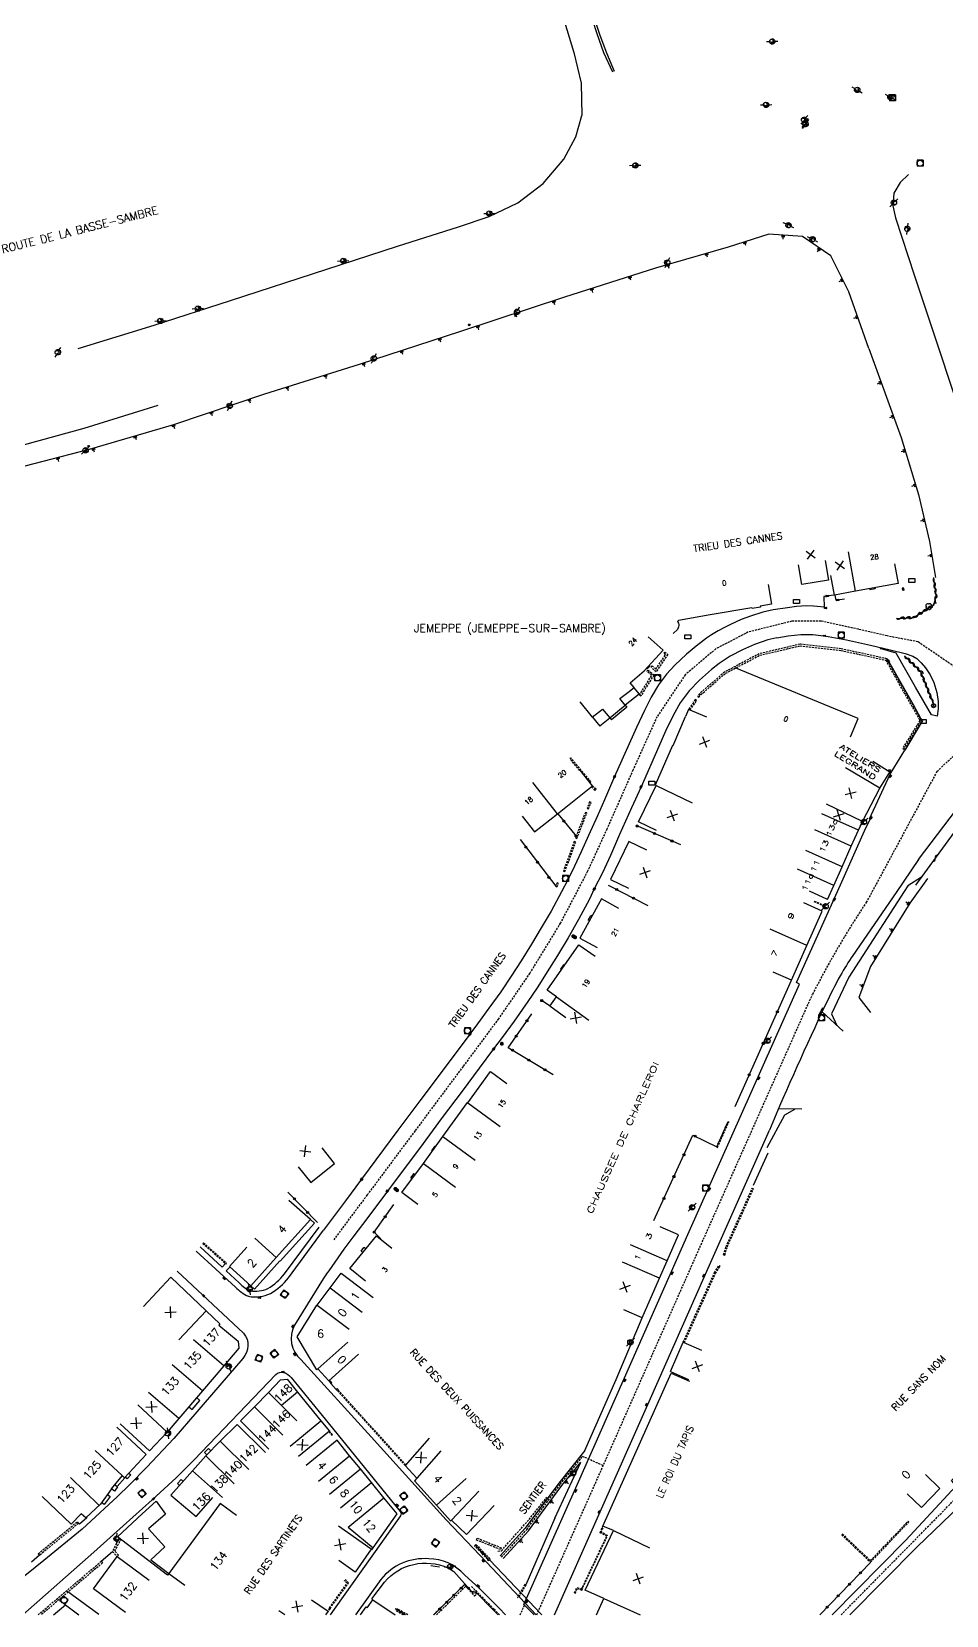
# Model space of a CAD drawing. Header units: millimetres. Extents: x 169000 to 170000, y 127000 to 127794.
# Drawn here: x 169227.6 to 169456.3, y 126999.9 to 127395.8 of the extents above; entities that cross this region are included whole.
import ezdxf
from ezdxf.enums import TextEntityAlignment as Align

# ---------------------------------------------------------------- set-up
doc = ezdxf.new("R2010")
doc.units = ezdxf.units.MM
doc.linetypes.add('DASHED', pattern=[0.75, 0.5, -0.25])
doc.layers.get('0').update_dxf_attribs({"linetype": 'CONTINUOUS'})
for name, color, linetype in [('W0001', 6, 'DASHED'), ('W0008', 7, 'CONTINUOUS'), ('W0100', 7, 'CONTINUOUS'), ('W0105', 7, 'CONTINUOUS'), ('W0112', 1, 'DASHED'), ('W0120', 7, 'CONTINUOUS'), ('W0122', 7, 'DASHED'), ('W0211', 2, 'CONTINUOUS'), ('W0300', 7, 'CONTINUOUS'), ('W0310', 3, 'CONTINUOUS'), ('W0322', 7, 'CONTINUOUS'), ('W0330', 7, 'CONTINUOUS'), ('W0334', 7, 'CONTINUOUS'), ('W0400', 7, 'CONTINUOUS'), ('W0420', 7, 'CONTINUOUS'), ('W0469', 7, 'CONTINUOUS'), ('W0471', 7, 'CONTINUOUS'), ('W0851', 7, 'CONTINUOUS'), ('W0980', 7, 'CONTINUOUS'), ('W0984', 7, 'CONTINUOUS'), ('W0989', 7, 'CONTINUOUS'), ('W0991', 7, 'CONTINUOUS'), ('W1102', 7, 'CONTINUOUS'), ('W1471', 7, 'CONTINUOUS'), ('W1473', 7, 'CONTINUOUS')]:
    doc.layers.add(name, color=color, linetype=linetype)
doc.styles.get("Standard").update_dxf_attribs({"font": 'romans.shx', "width": 0.85})

# ---------------------------------------------------------------- blocks, each defined once
blk = doc.blocks.new('t322o')
at = {"color": 0, "linetype": 'Continuous'}
for radius in [0.25, 0.15]:
    blk.add_circle((0, 0), radius, dxfattribs=at)
blk = doc.blocks.new('t991o')
at = {"color": 0, "linetype": 'Continuous'}
for p, q in [((-1, 1), (1, -1)), ((-1, -1), (1, 1))]:
    blk.add_line(p, q, dxfattribs=at)
blk = doc.blocks.new('T420')
for p, q in [((0.75, 0.75), (-0.75, 0.75)), ((-0.75, 0.75), (-0.75, -0.75)), ((0.75, 0.75), (0.75, -0.75)), ((0.75, -0.75), (-0.75, -0.75))]:
    blk.add_line(p, q)
blk.add_ellipse((0, 0), major_axis=(-0.53, 0.53), ratio=1, start_param=3.926991, end_param=10.210176)
blk = doc.blocks.new('T471')
for p, q in [((-0.333334, 0.333334), (-0.333334, -0.333334)), ((-0.333334, 0.333334), (0.333334, 0.333334)), ((-0.333334, 0), (0, 0)), ((0.500001, 0.500001), (1.000002, 1.000002)), ((-0.500001, -0.500001), (-1.000002, -1.000002)), ((-0.333334, -0.333334), (0.333334, -0.333334))]:
    blk.add_line(p, q)
blk.add_ellipse((0, 0), major_axis=(0.471405, 0.471405), ratio=1, start_param=5.4977871438, end_param=11.780972451)
blk = doc.blocks.new('T400')
for p, q in [((-0.15, 0.3), (0.15, 0.3)), ((-0.15, -0.25), (-0.15, 0.3)), ((-0.15, 0.15), (0.15, 0.15)), ((-0.15, 0), (0.15, 0)), ((0.15, 0.3), (0.15, -0.25)), ((-0.15, -0.15), (0.15, -0.15)), ((-0.15, -0.25), (-0.15, -0.3)), ((-0.15, -0.3), (0.15, -0.3)), ((0.15, -0.3), (0.15, -0.25))]:
    blk.add_line(p, q)
blk = doc.blocks.new('T851')
for p, q in [((-0.25, -0.15), (0, 0.32)), ((0, 0.32), (0.25, -0.15)), ((-0.25, -0.15), (0.25, -0.15))]:
    blk.add_line(p, q)
for major_axis in [(-0.106, 0.106), (-0.0354, 0.0354), (-0.0236, 0.0236)]:
    blk.add_ellipse((0, 0), major_axis=major_axis, ratio=1, start_param=3.926991, end_param=10.210176)
blk = doc.blocks.new('t211o')
at = {"color": 0, "linetype": 'Continuous'}
for p, q in [((-0.29, 0.5), (-0.29, 0)), ((0, 1), (0, 0)), ((0.29, 0.5), (0.29, 0))]:
    blk.add_line(p, q, dxfattribs=at)
blk = doc.blocks.new('t310o')
at = {"color": 0, "linetype": 'Continuous'}
for centre, start, end in [((-0.5, 0.38), 216.8699, 323.1304), ((0.5, -0.37), 36.8699, 143.1303)]:
    blk.add_arc(centre, 0.625, start, end, dxfattribs=at)
blk = doc.blocks.new('T469')
at = {"color": 0, "linetype": 'Continuous', "flags": 128}
for points in [[(-0.35, 0.35), (0.35, -0.35)], [(-0.35, -0.35), (0.35, 0.35)]]:
    blk.add_lwpolyline(points, dxfattribs=at)
at = {"color": 0, "linetype": 'Continuous'}
blk.add_circle((0, 0), 0.5, dxfattribs=at)
blk = doc.blocks.new('T1471')
at = {"color": 0, "linetype": 'Continuous', "flags": 128}
blk.add_lwpolyline([(-0.75, -0.5), (-0.75, 0.5), (0.75, 0.5), (0.75, -0.5), (-0.75, -0.5)], dxfattribs=at)
blk = doc.blocks.new('T300')
for p, q in [((-0.8, 0.51), (-0.86, 0.34)), ((-0.86, 0.34), (-0.86, 0.17)), ((-0.86, 0.17), (-0.74, 0.06)), ((-0.69, 0.63), (-0.8, 0.51)), ((-0.8, -0.06), (-0.74, 0.06)), ((-0.74, 0.06), (-0.69, 0.11)), ((-0.57, 0.69), (-0.69, 0.63)), ((-0.46, 0.69), (-0.57, 0.69)), ((-0.29, 0.63), (-0.46, 0.69)), ((-0.29, 0.63), (-0.17, 0.74)), ((-0.23, 0.57), (-0.29, 0.63)), ((-0.17, 0.74), (-0.06, 0.8)), ((-0.06, 0.8), (0.06, 0.8)), ((0.06, 0.8), (0.23, 0.74)), ((0.23, 0.74), (0.34, 0.63)), ((0.34, 0.63), (0.4, 0.51)), ((0.46, 0.46), (0.34, 0.46)), ((0.4, 0.51), (0.4, 0.46)), ((0.57, 0.4), (0.46, 0.46)), ((0.57, 0.4), (0.69, 0.29)), ((0.69, 0.29), (0.74, 0.17)), ((0.74, 0.06), (0.69, -0.17)), ((0.74, 0.17), (0.74, 0.06)), ((-0.8, -0.17), (-0.8, -0.06)), ((-0.8, -0.23), (-0.8, -0.17)), ((-0.74, -0.34), (-0.8, -0.23)), ((-0.69, -0.4), (-0.74, -0.34)), ((-0.51, -0.46), (-0.69, -0.4)), ((-0.4, -0.46), (-0.51, -0.46)), ((-0.4, -0.46), (-0.34, -0.46)), ((-0.34, -0.46), (-0.34, -0.4)), ((-0.34, -0.51), (-0.34, -0.46)), ((-0.29, -0.63), (-0.34, -0.51)), ((-0.17, -0.74), (-0.29, -0.63)), ((-0.06, -0.8), (-0.17, -0.74)), ((0.06, -0.8), (-0.06, -0.8)), ((0.17, -0.74), (0.06, -0.8)), ((0.23, -0.69), (0.17, -0.74)), ((0.29, -0.46), (0.23, -0.46)), ((0.29, -0.63), (0.23, -0.69)), ((0.46, -0.4), (0.29, -0.46)), ((0.34, -0.51), (0.29, -0.63)), ((0.34, -0.51), (0.34, -0.46)), ((0.57, -0.34), (0.46, -0.4)), ((0.63, -0.29), (0.57, -0.34)), ((0.69, -0.17), (0.63, -0.29))]:
    blk.add_line(p, q)
blk = doc.blocks.new('T1473')
at = {"color": 0, "linetype": 'Continuous', "const_width": 0.5, "flags": 128}
blk.add_lwpolyline([(-0.25, 0, 1), (0.25, 0, 1)], format="xyb", close=True, dxfattribs=at)

msp = doc.modelspace()

# ---------------------------------------------------------------- linework, layer by layer
for points in [[(169375.83, 127535.87), (169377.27, 127529.66), (169378.29, 127521.78), (169378.44, 127513.81), (169377.98, 127505.77), (169376.66, 127497.93), (169374.7, 127490.2), (169371.87, 127482.71), (169368.63, 127475.49), (169365.18, 127468.27), (169361.86, 127460.85), (169359.11, 127453.39), (169357.23, 127445.61), (169356.21, 127437.74), (169355.93, 127429.66), (169356.27, 127421.69), (169357.21, 127413.84), (169358.74, 127405.91), (169360.79, 127398.18), (169363.08, 127390.56), (169364.97, 127382.88), (169365.14, 127374.81)], [(169366.44, 127445.31), (169364.71, 127440.4), (169363.6, 127436.35), (169363.18, 127434.01), (169362.86, 127430.77), (169362.79, 127427.46), (169362.92, 127424.21), (169363.19, 127421.11), (169363.59, 127417.79), (169364.13, 127414.16), (169364.71, 127411.12), (169365.69, 127406.78), (169366.42, 127403.6), (169367.76, 127398.63), (169368.83, 127395.34), (169370.57, 127390.54), (169372.75, 127385.75)], [(169373.3, 127385.83), (169371.37, 127390.41), (169369.66, 127394.83), (169368.46, 127398.54), (169367.25, 127402.96), (169366.31, 127406.85), (169365.29, 127411.51), (169364.57, 127415.59), (169364.01, 127419.7), (169363.6, 127423.87)], [(169239.19, 127316.52), (169258.19, 127322.43), (169277.26, 127328.53), (169301.34, 127336.38), (169319.06, 127342.17), (169334.26, 127346.99), (169341.91, 127349.52), (169349.09, 127352.98), (169355.46, 127357.82), (169360.59, 127363.87), (169363.61, 127369.47), (169365.13, 127374.83)], [(169446.8, 127360.03), (169444.68, 127358.05), (169443.16, 127355.36), (169442.86, 127352.23), (169443.5, 127349.23), (169448.29, 127334.72), (169453.39, 127319.44), (169458.36, 127304.37), (169463.56, 127288.52), (169467.3, 127276.41), (169470.21, 127265.88)]]:
    msp.add_lwpolyline(points)
at = {"layer": 'W0001'}
for p, q in [((169453.91, 127210.84), (169464.88, 127221.17)), ((169370.46, 127037.32), (169365.29, 127039.61))]:
    msp.add_line(p, q, dxfattribs=at)
for points in [[(169458.91, 127236.57), (169449.16, 127243.24), (169441.47, 127244.7), (169434.3, 127246.37), (169424.94, 127248.43), (169417.6, 127248.38), (169406.66, 127245.66), (169398.64, 127241.5), (169390.98, 127235.02), (169383.9, 127224.51), (169377.9, 127211.18), (169371.37, 127196.44), (169366.55, 127185.89), (169359.73, 127172.93), (169352.1, 127160.41), (169344.27, 127149), (169335.42, 127137.1), (169323.4, 127121), (169311.44, 127104.97), (169303.07, 127093.79)], [(169345.05, 127014.46), (169351.37, 127021.37), (169359.75, 127032.67), (169365.29, 127039.61)]]:
    msp.add_lwpolyline(points, dxfattribs=at)
at = {"layer": 'W0001', "flags": 128}
for points in [[(169453.91, 127210.84), (169436.32, 127178.24)], [(169429.92, 127000), (169447.52, 127017.86), (169461.84, 127032.42), (169468.38, 127039.07)]]:
    msp.add_lwpolyline(points, dxfattribs=at)
at = {"layer": 'W0001'}
msp.add_lwpolyline([(169353.82, 127000), (169366.67, 127028.76), (169394.01, 127090.48), (169422.8, 127155.15, -0.029533), (169436.32, 127178.24)], format="xyb", dxfattribs=at)
at = {"layer": 'W0008'}
for p, q in [((169425.2, 127150.75), (169430.42, 127145.88)), ((169420.14, 127126.43), (169414.28, 127126.47)), ((169350.65, 127002.57), (169350.79, 127002.43))]:
    msp.add_line(p, q, dxfattribs=at)
for points in [[(169259.09, 127302.3), (169240.61, 127296.56), (169217.74, 127290.35), (169194.76, 127284.99), (169170.67, 127280.2), (169142.8, 127275.84), (169116.84, 127272.62), (169097.39, 127270.79), (169082.85, 127269.71), (169082.25, 127269.65), (169039.66, 127268.41), (169039.17, 127268.41), (169033.02, 127268.3, 0.302078), (169022.44, 127256.16, 0.221126), (169025.79, 127243.39), (169026.04, 127243.57), (169028.16, 127240.65), (169030.19, 127237.88)], [(169449.29, 127188.84), (169443.69, 127180.59), (169432.91, 127164.84, 0.021042), (169429.72, 127159.78)], [(169429.72, 127159.78, 0.012317), (169426.08, 127152.6, 0.012317), (169412.05, 127121.19)], [(169268.69, 127090.96), (169278.5, 127081.93, 0.090736), (169281.74, 127079.64, 0.146837), (169287.29, 127080.32, 0.088555), (169291.74, 127084.26), (169300.52, 127096.18)], [(169305.63, 127091.4), (169301.82, 127085.98, 0.007625), (169300.45, 127084.02), (169293.27, 127072.41, 0.347848), (169294.84, 127063.81), (169312.4, 127044.5), (169331.17, 127023.74), (169341.25, 127013.15), (169353.68, 127000)], [(169263.93, 127085.89), (169280.55, 127070.45, -0.380721), (169280.32, 127064.13), (169263.08, 127044.14), (169256.38, 127036.94), (169252.01, 127032.51), (169249, 127029.58), (169240.2, 127021.43), (169230.63, 127013.6), (169218.81, 127004.18), (169213.5, 127000)], [(169225.34, 127000), (169243.13, 127015.7), (169248.05, 127020.13), (169257.7, 127028.76), (169263.66, 127034.25), (169268.21, 127038.78), (169288.62, 127060.09, -0.219293), (169290.59, 127060.68, -0.127967), (169292.44, 127059.34), (169302.81, 127046.71), (169319.73, 127025.89, -0.279446), (169319.77, 127024.78), (169303.19, 127001.4)], [(169346.05, 127000), (169344.42, 127001.65), (169339.52, 127006.58), (169335.78, 127010.03, 0.211856), (169326.83, 127014.03, 0.244926), (169314.87, 127008.89), (169308.5, 127000)]]:
    msp.add_lwpolyline(points, format="xyb", dxfattribs=at)
for points in [[(169430.78, 127253.9), (169429.05, 127253.68), (169428.67, 127253.62), (169428.43, 127254.93), (169426.44, 127254.7), (169425.66, 127254.54), (169425.68, 127251.94), (169423.93, 127252.08), (169423.05, 127252.14), (169421.27, 127252.2), (169418.79, 127252.07), (169416.5, 127251.76), (169412.94, 127251.23), (169410.4, 127250.68), (169407.26, 127249.68), (169404.97, 127248.8), (169402.28, 127247.53), (169400.79, 127246.82), (169399.2, 127246), (169397.5, 127244.97), (169396.3, 127244.13), (169395.53, 127243.58), (169393.69, 127242.13), (169392.2, 127240.94), (169391.26, 127240.17), (169388.36, 127237.41), (169386.3, 127235.18), (169384.29, 127232.49), (169382.47, 127229.44), (169380.77, 127226.1), (169378.79, 127221.79), (169373.31, 127209.55), (169370.79, 127203.74), (169369.01, 127199.76), (169366.82, 127194.81), (169364.97, 127190.74), (169363.3, 127187.18), (169361.61, 127183.76), (169360.03, 127180.76), (169357.42, 127175.94), (169354.97, 127171.73), (169352.53, 127167.65), (169349.94, 127163.52), (169347.41, 127159.69), (169344.84, 127155.79), (169341.86, 127151.65), (169339.05, 127147.79), (169337.13, 127145.19), (169331.68, 127137.94), (169324.57, 127128.49), (169319.14, 127121.18), (169310.02, 127108.89), (169306, 127103.54), (169300.52, 127096.18)], [(169413.85, 127244.26), (169416.73, 127244.75), (169419.87, 127245.09), (169422.87, 127245.04), (169424.88, 127244.85), (169425.78, 127244.74), (169431.29, 127243.7), (169437.31, 127242.37), (169442.18, 127241.25), (169445.93, 127240.32), (169447.85, 127239.65), (169448.86, 127239.03), (169449.99, 127237.98), (169451.06, 127236.76), (169452.19, 127235.01), (169453.13, 127233.06), (169453.89, 127230.6), (169454.22, 127228.35), (169454.17, 127226.51), (169453.93, 127224.67), (169452.51, 127225), (169448.57, 127231.91), (169443.72, 127240.43), (169439.71, 127241.54), (169440.17, 127241.46), (169440.02, 127241.57), (169440.02, 127241.7), (169440.06, 127241.74), (169440.19, 127241.71)], [(169413.85, 127244.26), (169411.65, 127243.74), (169408.26, 127242.56), (169405.27, 127241.25), (169402.24, 127239.68), (169399.41, 127237.81), (169397.55, 127236.31), (169394.57, 127233.63), (169391.97, 127230.97), (169389.68, 127227.96), (169387.95, 127224.81), (169386.04, 127220.89), (169384.35, 127217.1), (169379.91, 127207.02), (169377.54, 127201.74), (169374.57, 127195.04), (169372.25, 127189.82), (169370.28, 127185.52), (169368.23, 127181.46), (169366.99, 127178.92), (169364.27, 127173.81), (169361.68, 127169.24), (169359.06, 127164.84), (169357.07, 127161.64), (169353.92, 127156.73), (169351.63, 127153.36), (169348.19, 127148.42), (169345.17, 127144.3), (169343.05, 127141.46), (169339.47, 127136.71), (169335.21, 127130.95), (169330.23, 127124.32), (169324.54, 127116.63), (169321.41, 127112.5), (169316.5, 127105.94), (169311.58, 127099.3), (169307.83, 127094.41), (169305.63, 127091.4)], [(169441.42, 127239.03), (169441.75, 127238.41), (169447.96, 127227.54), (169449.9, 127224.03), (169450.3, 127223.52), (169449.74, 127222.57), (169445.87, 127216.18)], [(169350.65, 127002.57), (169363.93, 127032.51), (169375.77, 127059.23), (169391.99, 127095.82), (169412.95, 127142.89), (169419.51, 127157.69), (169418.82, 127158.12), (169429.77, 127182.46), (169435.83, 127195.99), (169437.17, 127198.95), (169437.03, 127199.01), (169442.18, 127210.15), (169445.87, 127216.18)], [(169449.29, 127188.84), (169461.96, 127205.51)], [(169358.28, 127000), (169369.4, 127025.02), (169381.93, 127053.32), (169396.04, 127085.14), (169412.05, 127121.19)], [(169365.89, 127041.14), (169359.35, 127032.97), (169350.98, 127021.69), (169344.68, 127014.79)]]:
    msp.add_lwpolyline(points, dxfattribs=at)
at = {"layer": 'W0008', "flags": 128}
for points in [[(169427.69, 127000), (169446.09, 127018.68), (169458.67, 127032.29), (169457.52, 127033.6), (169465.51, 127041.85)], [(169461.66, 127029.15), (169448.94, 127017.04), (169432.15, 127000)], [(169303.19, 127001.4), (169302.16, 127000)]]:
    msp.add_lwpolyline(points, dxfattribs=at)
at = {"layer": 'W0100'}
for p, q in [((169442.12, 127210.68), (169437.88, 127213.33)), ((169425.18, 127175.94), (169420.61, 127177.96)), ((169426.55, 127178.86), (169422, 127180.95)), ((169417.5, 127158.65), (169412.94, 127160.68)), ((169408.05, 127107.41), (169411.68, 127115.49)), ((169389.28, 127094.98), (169384.71, 127097)), ((169380.22, 127074.28), (169375.63, 127076.27)), ((169387.25, 127060.87), (169390.46, 127068.16)), ((169390.46, 127068.16), (169395.04, 127066.15)), ((169387.25, 127060.87), (169391.82, 127058.85)), ((169387.45, 127060.46), (169392.02, 127058.42)), ((169279.73, 127048.5), (169283.26, 127052.04))]:
    msp.add_line(p, q, dxfattribs=at)
for points in [[(169425.99, 127263.58), (169426.8, 127258.65), (169420.11, 127257.55), (169419.3, 127262.49)], [(169443.3, 127262.72), (169444.17, 127257.8), (169433.54, 127255.91), (169428.31, 127254.94), (169427.4, 127259.86)], [(169411.68, 127257.56), (169412.53, 127252.64), (169409.74, 127252.15), (169409.82, 127251.92), (169407.69, 127251.54), (169407.63, 127251.73), (169397.18, 127249.96), (169389.27, 127248.55), (169389.02, 127248.32), (169389.25, 127247.93), (169389.33, 127247.6), (169389.38, 127247.3), (169389.32, 127247.01), (169389.21, 127246.75), (169389, 127246.34), (169387.92, 127245.33)], [(169364.58, 127228.25), (169367.73, 127224.37), (169370.29, 127226.44), (169372.11, 127224.2), (169375.96, 127227.44), (169374.61, 127229.05), (169376.64, 127230.54), (169378.21, 127231.82), (169377.22, 127233.02), (169380.67, 127235.96), (169385.41, 127241.12), (169381.72, 127244.5)], [(169432.27, 127219.48), (169434.17, 127224.1), (169403.46, 127236.72)], [(169396.38, 127224.4), (169391.78, 127226.35), (169391.04, 127224.6)], [(169383.79, 127196.06), (169379.29, 127198.23), (169383.68, 127207.36), (169383.55, 127207.46), (169387.85, 127217.39), (169387.96, 127217.35), (169391.04, 127224.61)], [(169350.17, 127199.68), (169353.24, 127195.74), (169359, 127200.22), (169367.79, 127207.27), (169364.66, 127211.17)], [(169426.55, 127178.86), (169428.15, 127182.34), (169430.23, 127187.03), (169432.46, 127192.14), (169434.27, 127196.15), (169435.31, 127198.31), (169439.62, 127206.68), (169442.12, 127210.68)], [(169381.37, 127191.19), (169376.86, 127193.35), (169372.29, 127183.79), (169376.8, 127181.63)], [(169374.38, 127176.57), (169370, 127178.98), (169364.61, 127169.2), (169368.98, 127166.79)], [(169417.5, 127158.65), (169421.38, 127167.35), (169425.18, 127175.94)], [(169361.14, 127149.26), (169357.08, 127152.17), (169358.75, 127154.51), (169356.42, 127156.15), (169364.35, 127167.51), (169368.45, 127164.65)], [(169324.13, 127102.62), (169320.11, 127105.59), (169325.49, 127112.87), (169330.35, 127119.57), (169336.52, 127128.05), (169336.61, 127128), (169342.31, 127135.8), (169346.35, 127132.85)], [(169294.21, 127112), (169297.32, 127108.08), (169303.31, 127112.84), (169300.21, 127116.75)], [(169281.39, 127091.94), (169276.98, 127087.06), (169282.32, 127082.24), (169288.71, 127089.33), (169297.23, 127098.82), (169291.89, 127103.63)], [(169310.99, 127083.46), (169307.11, 127086.61), (169313.74, 127094.79), (169317.62, 127091.64)], [(169380.22, 127074.28), (169384.5, 127084.18), (169386.41, 127088.5), (169389.28, 127094.98)], [(169255.49, 127077.13), (169262.36, 127084.39), (169271.18, 127076.04), (169274.63, 127072.8), (169274.32, 127072.46), (169279.16, 127068.4), (169279.38, 127066.68), (169275.63, 127062.25), (169270.23, 127055.99), (169264.37, 127049.1), (169261.39, 127045.7), (169257.01, 127040.99), (169249.68, 127047.8)], [(169309.29, 127065.19), (169301.83, 127058.53), (169299.14, 127061.54), (169298.82, 127061.23), (169293.94, 127069.52), (169298.84, 127077.45), (169298.93, 127077.43), (169302.17, 127081.72), (169304.94, 127085.39), (169312.92, 127079.36)], [(169286.81, 127041.44), (169279.73, 127048.5), (169283.26, 127052.04), (169286.78, 127055.58), (169289.81, 127058.79), (169291.45, 127058.89), (169294.05, 127055.69), (169299.89, 127048.55), (169302.02, 127045.96), (169294.29, 127039.61)], [(169368.77, 127000), (169370.59, 127004.1), (169365.96, 127006.2), (169372.99, 127021.09), (169370.38, 127022.21), (169387.45, 127060.46)], [(169248.86, 127046.91), (169256.16, 127040.07), (169250.73, 127034.29), (169250.14, 127034.85), (169247.46, 127031.55), (169247.54, 127031.49), (169244.76, 127027.72), (169241.11, 127024.3), (169239.89, 127025.3), (169237.4, 127022.65), (169230.19, 127029.59)], [(169286, 127040.57), (169278.92, 127047.63), (169274.7, 127043.4), (169271.1, 127039.76), (169267.79, 127036.02), (169262.36, 127029.9), (169268.68, 127024.6), (169272.84, 127029.33)], [(169312.59, 127016.29), (169312.97, 127016.74), (169318.91, 127025.25), (169315.64, 127029.26), (169312.52, 127033.07), (169309.74, 127036.48), (169307.04, 127039.79), (169303.9, 127043.67), (169296.16, 127037.34)], [(169326.95, 127044.22), (169320.98, 127037.35), (169323.85, 127034.18), (169323.26, 127033.5), (169328.77, 127027.4), (169332.24, 127023.51), (169332.49, 127023.66), (169336.28, 127020.07), (169343.16, 127027.32)], [(169278.73, 127024.89), (169274.7, 127027.85), (169261.81, 127010.37), (169265.84, 127007.4)], [(169251.02, 127000.61), (169242.97, 127006.54), (169248.9, 127014.58), (169256.95, 127008.65)], [(169309.74, 127000), (169311.17, 127002), (169311.48, 127001.8), (169312.89, 127003.77), (169318.41, 127000)], [(169233.01, 127000), (169235.97, 127002.5), (169239.35, 127000)]]:
    msp.add_lwpolyline(points, dxfattribs=at)
at = {"layer": 'W0100', "flags": 128}
for points in [[(169451.01, 127035.08), (169454.63, 127031.64), (169450.04, 127026.81), (169446.42, 127030.25)], [(169312.43, 127016.41), (169308.4, 127010.72), (169304.32, 127013.61)], [(169297.55, 127003.77), (169301.65, 127000.92), (169301.02, 127000)]]:
    msp.add_lwpolyline(points, dxfattribs=at)
at = {"layer": 'W0100'}
msp.add_lwpolyline([(169261.51, 127009.96), (169248.98, 127019.56), (169255.19, 127025.27), (169258.71, 127028.44), (169261.05, 127025.2), (169256.79, 127021.48), (169260.86, 127016.99), (169257.34, 127013.8), (169261.81, 127010.37)], close=True, dxfattribs=at)
at = {"layer": 'W0105'}
for p, q in [((169438.36, 127256.77), (169438.42, 127256.47)), ((169437.08, 127256.54), (169437.13, 127256.25)), ((169438.42, 127256.47), (169437.13, 127256.25)), ((169382.09, 127237.14), (169381.44, 127236.48)), ((169381.9, 127237.3), (169382.09, 127237.14)), ((169381.28, 127236.63), (169381.44, 127236.48)), ((169379.42, 127230.19), (169375.98, 127227.42)), ((169378.13, 127231.76), (169379.42, 127230.19)), ((169376.39, 127226.91), (169372.51, 127223.76)), ((169375.95, 127227.43), (169376.39, 127226.91)), ((169367.76, 127224.39), (169369.6, 127222.12)), ((169372.12, 127224.19), (169369.6, 127222.12)), ((169372.13, 127224.22), (169372.51, 127223.76)), ((169366.73, 127173.68), (169367.34, 127174.85)), ((169366.99, 127173.54), (169366.73, 127173.68)), ((169367.63, 127174.69), (169367.34, 127174.85)), ((169360.51, 127162.5), (169359.75, 127161.44)), ((169360.74, 127162.34), (169360.51, 127162.5)), ((169360, 127161.27), (169359.75, 127161.44)), ((169323.41, 127110.05), (169323.11, 127110.27)), ((169322.65, 127109.02), (169322.38, 127109.22)), ((169310.33, 127090.58), (169309.93, 127090.91)), ((169311.1, 127091.53), (169310.69, 127091.85))]:
    msp.add_line(p, q, dxfattribs=at)
for points in [[(169328.36, 127117.07), (169328.32, 127117.08), (169328.26, 127117.07), (169327.49, 127116.01)], [(169323.11, 127110.27), (169323.06, 127110.28), (169323, 127110.23), (169322.34, 127109.34), (169322.33, 127109.29), (169322.38, 127109.22)], [(169309.93, 127090.91), (169309.92, 127090.96), (169310.59, 127091.84), (169310.69, 127091.85)]]:
    msp.add_lwpolyline(points, dxfattribs=at)
at = {"layer": 'W0112'}
for p, q in [((169383.69, 127235.76), (169382.43, 127236.93)), ((169383.13, 127234.97), (169379.84, 127229.68)), ((169381.62, 127236.18), (169383.13, 127234.97)), ((169394.59, 127230.31), (169394.08, 127229.61)), ((169393.05, 127228.07), (169391.77, 127226.34)), ((169362.17, 127213.98), (169362.37, 127214.22)), ((169364.59, 127211.11), (169362.17, 127213.98)), ((169441.78, 127210.89), (169442.04, 127211.36)), ((169442.04, 127211.36), (169442.39, 127211.16)), ((169442.12, 127210.68), (169442.39, 127211.16)), ((169367.78, 127207.26), (169367.5, 127206.98)), ((169368.67, 127206.38), (169367.78, 127207.26)), ((169366.79, 127201.46), (169367.43, 127203.07)), ((169367.43, 127203.07), (169367.05, 127203.22)), ((169363.88, 127194.08), (169366.38, 127200.46)), ((169366.38, 127200.46), (169366.01, 127200.61)), ((169360.88, 127185.8), (169363.59, 127193.18)), ((169363.59, 127193.18), (169363.22, 127193.32)), ((169358.85, 127182), (169359.26, 127182.79)), ((169359.26, 127182.79), (169358.91, 127182.97)), ((169425.76, 127177.14), (169423.03, 127178.33)), ((169425.82, 127177.28), (169423.09, 127178.46)), ((169425.76, 127177.14), (169425.82, 127177.28)), ((169398.84, 127116.95), (169401.7, 127123.34)), ((169399.03, 127116.87), (169401.88, 127123.26)), ((169401.7, 127123.34), (169401.88, 127123.26)), ((169398.84, 127116.95), (169399.03, 127116.87)), ((169407.75, 127106.66), (169408.03, 127106.54)), ((169270.39, 127092.82), (169270.53, 127092.97)), ((169270.39, 127092.82), (169276.16, 127087.77)), ((169270.53, 127092.97), (169276.29, 127087.92)), ((169276.16, 127087.77), (169276.29, 127087.92)), ((169399.41, 127087.33), (169399.66, 127087.17)), ((169400.57, 127090.03), (169400.86, 127089.95)), ((169437.29, 127013.54), (169446.72, 127023.46)), ((169437.3, 127013.18), (169446.9, 127023.29)), ((169446.72, 127023.46), (169446.9, 127023.29)), ((169365.29, 127006.95), (169371.36, 127019.7)), ((169365.38, 127006.9), (169371.54, 127019.83)), ((169430.05, 127020.07), (169437.3, 127013.18)), ((169430.22, 127020.25), (169437.29, 127013.54)), ((169350.9, 127007.62), (169349.02, 127004.37)), ((169351.08, 127007.52), (169349.2, 127004.27)), ((169351.08, 127007.52), (169350.9, 127007.62)), ((169349.2, 127004.27), (169349.02, 127004.37)), ((169363.26, 127005.52), (169363.44, 127005.43)), ((169365.46, 127006.85), (169365.29, 127006.95)), ((169349.68, 127000), (169350.79, 127002.43))]:
    msp.add_line(p, q, dxfattribs=at)
for points in [[(169394.08, 127229.61), (169394.4, 127229.38), (169394.89, 127230.04), (169401.06, 127235.38), (169409.61, 127239.88), (169419.73, 127242.25), (169429.93, 127241.09), (169441.11, 127238.65), (169444.45, 127232.66), (169449.65, 127223.58)], [(169445.65, 127216.4), (169450.12, 127223.57), (169444.8, 127232.85), (169441.37, 127239.01), (169429.99, 127241.49), (169419.71, 127242.66), (169409.47, 127240.26), (169400.84, 127235.71), (169394.59, 127230.31)], [(169382.43, 127236.93), (169382.7, 127237.22), (169383.62, 127236.37), (169386.05, 127240)], [(169385.83, 127240.69), (169386.58, 127240.08), (169383.69, 127235.76)], [(169386.05, 127240), (169385.58, 127240.38), (169385.83, 127240.69)], [(169379.84, 127229.68), (169379.5, 127229.89), (169382.6, 127234.88)], [(169382.6, 127234.88), (169381.37, 127235.87), (169381.62, 127236.18)], [(169392.16, 127226.19), (169393.61, 127228.16), (169393.53, 127228.22)], [(169393.47, 127228.8), (169392.97, 127228.13), (169393.05, 127228.07)], [(169393.53, 127228.22), (169393.79, 127228.57), (169393.47, 127228.8)], [(169449.65, 127223.58), (169445.31, 127216.61), (169445.65, 127216.4)], [(169367.2, 127208), (169367.39, 127208.24), (169362.37, 127214.22)], [(169367.5, 127206.98), (169368.39, 127206.1), (169368.67, 127206.38)], [(169367.05, 127203.22), (169366.42, 127201.6), (169366.79, 127201.46)], [(169366.01, 127200.61), (169363.51, 127194.23), (169363.88, 127194.08)], [(169363.22, 127193.32), (169360.51, 127185.94), (169360.88, 127185.8)], [(169358.91, 127182.97), (169358.49, 127182.19), (169358.85, 127182)], [(169400.57, 127090.03), (169401.18, 127092.09), (169407.75, 127106.66)], [(169400.86, 127089.95), (169401.46, 127091.98), (169408.03, 127106.54)], [(169390.46, 127068.16), (169398.26, 127085.5), (169399.41, 127087.33)], [(169390.74, 127068.04), (169398.53, 127085.36), (169399.66, 127087.17)], [(169301.83, 127058.53), (169302.15, 127058.18), (169302.1, 127058.14), (169302.39, 127057.82), (169302.63, 127058.04), (169302.34, 127058.35), (169302.3, 127058.31), (169301.98, 127058.67)], [(169321.12, 127037.49), (169304.18, 127056.2), (169304.23, 127056.24), (169303.94, 127056.56), (169303.7, 127056.35), (169303.99, 127056.02), (169304.03, 127056.06), (169320.98, 127037.35)], [(169301.86, 127045.84), (169302.6, 127044.93), (169302.76, 127045.05), (169302.02, 127045.96)], [(169344.1, 127015.95), (169344.99, 127016.01), (169352.4, 127024.43), (169356.38, 127029.4)], [(169229.2, 127015.31), (169238.95, 127023.27), (169239.27, 127022.88), (169229.52, 127014.92), (169229.2, 127015.31)], [(169249.45, 127019.2), (169247.78, 127015.87), (169248.9, 127014.58), (169249.27, 127014.91), (169248.38, 127015.94), (169249.86, 127018.89)], [(169371.36, 127019.7), (169369.68, 127020.56), (169370.38, 127022.21)], [(169371.54, 127019.83), (169369.93, 127020.66), (169370.56, 127022.13)], [(169229.14, 127000), (169244.96, 127013.4), (169245.29, 127013.02), (169229.91, 127000)], [(169302.02, 127001.72), (169306.41, 127007.94), (169305.7, 127008.56)], [(169302.15, 127001.64), (169306.81, 127007.99), (169305.9, 127008.78)], [(169335.9, 127007.67), (169328.03, 127000)], [(169328.74, 127000), (169336.1, 127007.16), (169338.29, 127004.72), (169338.9, 127005.3), (169338.58, 127005.66)], [(169363.26, 127005.52), (169363.92, 127006.89), (169365.02, 127006.43), (169365.29, 127006.95)], [(169363.44, 127005.43), (169364.02, 127006.63), (169365.11, 127006.17), (169365.46, 127006.85)], [(169321.6, 127000), (169318.96, 127001.5), (169318.71, 127001.06), (169320.58, 127000)]]:
    msp.add_lwpolyline(points, dxfattribs=at)
for points in [[(169344.79, 127016.34), (169338.78, 127018.7), (169338.96, 127019.17), (169344.98, 127016.8)], [(169342.15, 127013.68), (169341.67, 127013.55), (169341.58, 127013.89), (169338.28, 127017.28), (169338.64, 127017.62), (169342.03, 127014.15)]]:
    msp.add_lwpolyline(points, close=True, dxfattribs=at)
at = {"layer": 'W0112', "flags": 128}
for points in [[(169302.02, 127001.72), (169301.53, 127001)], [(169302.15, 127001.64), (169301.65, 127000.92)]]:
    msp.add_lwpolyline(points, dxfattribs=at)
at = {"layer": 'W0120'}
msp.add_line((169353.16, 127000), (169350.79, 127002.43), dxfattribs=at)
for points in [[(169355.09, 127000), (169342.15, 127013.68)], [(169344.19, 127000), (169342.98, 127001.23), (169338.58, 127005.66)]]:
    msp.add_lwpolyline(points, dxfattribs=at)
at = {"layer": 'W0122'}
for p, q in [((169343.14, 127001.44), (169337.5, 127007.12)), ((169344.55, 127000), (169343.14, 127001.44))]:
    msp.add_line(p, q, dxfattribs=at)
at = {"layer": 'W0211'}
for q in [(169364.83, 127038.21), (169351.08, 127007.52)]:
    msp.add_line((169358.39, 127024.21), q, dxfattribs=at)
for points in [[(169436.9, 127316.59), (169431.91, 127330.71), (169427.37, 127339.69), (169420.29, 127344.52), (169411.85, 127345.15), (169401.71, 127341.9), (169383.52, 127336.62), (169360.81, 127329.36), (169334.8, 127320.78), (169309.42, 127312.55), (169285.74, 127305.18), (169262.99, 127297.45), (169241.9, 127291.28), (169218.64, 127285.32), (169195.03, 127280.01), (169171.36, 127275.43), (169142.91, 127270.96), (169128.74, 127267.99), (169117.59, 127263.57), (169094.58, 127263.73), (169082.87, 127263.07), (169059.57, 127262.9), (169049.28, 127264.82)], [(169436.9, 127316.59), (169444.95, 127294.34), (169449.32, 127280.03), (169452.06, 127268.34), (169453.56, 127259.36)], [(169450.05, 127184.45), (169446.64, 127182.25), (169431.91, 127159.4), (169427.54, 127150.28), (169428.84, 127147.35)], [(169451.57, 127184.12), (169447.1, 127177.91), (169437.31, 127162.1), (169434.39, 127154.37), (169437.32, 127150.55)], [(169411.43, 127116.82), (169415.87, 127125.02), (169418.37, 127126.45)], [(169365.89, 127041.14), (169373.73, 127058.85), (169380.22, 127074.28)], [(169345.41, 127014.12), (169351.76, 127021.05), (169360.14, 127032.36), (169364.83, 127038.21)]]:
    msp.add_lwpolyline(points, dxfattribs=at)
at = {"layer": 'W0310'}
for points in [[(169443.79, 127249.11), (169448.09, 127249.32), (169453.1, 127252.45), (169453.71, 127254.65), (169453.11, 127259.28)], [(169445.8, 127239.75), (169449.82, 127235.8), (169452.95, 127227.89)]]:
    msp.add_lwpolyline(points, dxfattribs=at)
msp.add_lwpolyline([(169463.93, 127202.48, 0.000335), (169463.9, 127202.46, 0.06282), (169461.15, 127199.68), (169448.55, 127182.39)], format="xyb", dxfattribs=at)
at = {"layer": 'W0322'}
for p, q in [((169359.12, 127200.26), (169363.8, 127194.6)), ((169389.83, 127192.51), (169378.7, 127197.29)), ((169349.66, 127193.79), (169358.58, 127182.17)), ((169371.72, 127182.4), (169381.6, 127177.35)), ((169403.48, 127127.12), (169417.5, 127158.65)), ((169357.06, 127152.24), (169354.95, 127153.64)), ((169291.58, 127105.69), (169299.01, 127098.09)), ((169341.89, 127013.82), (169338.55, 127017.32)), ((169329.5, 127011.92), (169327.32, 127012.28)), ((169321.04, 127000), (169318.46, 127001.49))]:
    msp.add_line(p, q, dxfattribs=at)
for points in [[(169357.94, 127135.02), (169346.67, 127141.79), (169352.64, 127150.29)], [(169383.15, 127098.6), (169392.89, 127119.94), (169398.83, 127116.97), (169401.6, 127123.14)], [(169314.88, 127094.04), (169313.16, 127095.69), (169318.09, 127102.55)], [(169338.86, 127005.99), (169337.59, 127005.76), (169336.2, 127007.29), (169335.72, 127007.5), (169328.07, 127000)]]:
    msp.add_lwpolyline(points, dxfattribs=at)
at = {"layer": 'W0322', "flags": 128}
msp.add_lwpolyline([(169424.59, 127000), (169437.3, 127013.12)], dxfattribs=at)
at = {"layer": 'W0330'}
msp.add_line((169244.31, 127000.1), (169236.26, 127006.03), dxfattribs=at)
at = {"layer": 'W0334'}
for p, q in [((169298.25, 127097.94), (169297.23, 127098.82)), ((169289.67, 127088.45), (169298.25, 127097.94)), ((169283.24, 127081.41), (169289.61, 127088.5)), ((169289.61, 127088.5), (169289.67, 127088.45)), ((169282.32, 127082.24), (169283.24, 127081.41)), ((169302.39, 127057.82), (169303.7, 127056.35)), ((169250.81, 127034.25), (169248.96, 127032.08)), ((169244.96, 127013.4), (169247.78, 127015.87)), ((169229.52, 127014.92), (169227.55, 127013.21))]:
    msp.add_line(p, q, dxfattribs=at)
for points in [[(169277.09, 127086.96), (169276.2, 127086), (169279.46, 127082.99), (169279.49, 127082.95, 0.086674), (169282.16, 127081.01, 0.138232), (169286.64, 127081.59, 0.086681), (169290.73, 127085.24), (169299.47, 127096.89)], [(169312.89, 127003.77), (169312.63, 127003.98), (169315.74, 127008.21, -0.334395), (169331.61, 127011.75, -0.037163), (169333.07, 127010.83), (169337.76, 127005.58), (169338.47, 127005.56), (169338.58, 127005.66)]]:
    msp.add_lwpolyline(points, format="xyb", dxfattribs=at)
for points in [[(169269.72, 127092.01), (169275.21, 127086.94), (169276.05, 127087.86)], [(169266.86, 127052.03), (169267.68, 127051.33), (169269.63, 127053.61), (169268.8, 127054.31)], [(169271.37, 127040.04), (169270.76, 127040.64), (169271.76, 127041.62), (169272.35, 127041.03)], [(169251.82, 127035.45), (169252.32, 127034.98), (169251.42, 127033.98), (169250.9, 127034.47)], [(169248.32, 127032.6), (169249.03, 127032.03), (169248.23, 127030.97), (169247.54, 127031.49)], [(169265.45, 127033.39), (169264.93, 127033.84), (169264.01, 127032.83), (169264.54, 127032.36)], [(169246.5, 127030.08), (169247.17, 127029.58), (169245.7, 127027.57), (169245.02, 127028.07)], [(169241.22, 127024.4), (169241.37, 127024.24), (169239.51, 127022.68), (169239.27, 127022.88)]]:
    msp.add_lwpolyline(points, dxfattribs=at)
at = {"layer": 'W1102'}
for p, q in [((169433.54, 127255.91), (169431.79, 127265.76)), ((169439.62, 127206.68), (169431, 127211.74)), ((169359, 127200.22), (169352.85, 127208.11)), ((169383.68, 127207.36), (169392.69, 127203.03)), ((169435.31, 127198.31), (169426.3, 127202.64)), ((169434.27, 127196.15), (169425.16, 127200.26)), ((169432.46, 127192.14), (169423.35, 127196.25)), ((169430.23, 127187.03), (169421.1, 127191.09)), ((169428.15, 127182.34), (169419.01, 127186.4)), ((169421.38, 127167.35), (169412.24, 127171.4)), ((169358.75, 127154.51), (169366.88, 127148.68)), ((169336.61, 127128), (169344.69, 127122.1)), ((169330.35, 127119.57), (169338.45, 127113.71)), ((169325.49, 127112.87), (169333.53, 127106.92)), ((169386.41, 127088.5), (169377.27, 127092.55)), ((169384.5, 127084.18), (169375.32, 127088.15)), ((169302.17, 127081.72), (169310.15, 127075.69)), ((169271.18, 127076.04), (169264.31, 127068.78)), ((169298.93, 127077.43), (169306.9, 127071.4)), ((169275.63, 127062.25), (169268.05, 127068.78)), ((169306.61, 127068.2), (169299.14, 127061.54)), ((169270.23, 127055.99), (169262.66, 127062.52)), ((169264.37, 127049.1), (169256.75, 127055.57)), ((169286.78, 127055.58), (169293.88, 127048.53)), ((169294.05, 127055.69), (169290.01, 127052.38)), ((169254.06, 127052.51), (169261.39, 127045.7)), ((169283.26, 127052.04), (169290.34, 127044.97)), ((169292.17, 127042.2), (169299.89, 127048.55)), ((169281.81, 127036.37), (169274.7, 127043.4)), ((169271.1, 127039.76), (169278.21, 127032.73)), ((169299.29, 127033.46), (169307.04, 127039.79)), ((169329.83, 127041.04), (169323.85, 127034.18)), ((169275.27, 127029.39), (169267.79, 127036.02)), ((169302, 127030.15), (169309.74, 127036.48)), ((169244.44, 127027.33), (169237.27, 127034.31)), ((169304.77, 127026.75), (169312.52, 127033.07)), ((169328.77, 127027.4), (169336.23, 127034.06)), ((169306.69, 127021.96), (169315.64, 127029.26)), ((169339.38, 127030.91), (169332.49, 127023.66)), ((169306.69, 127021.96), (169312.97, 127016.74)), ((169372.99, 127021.09), (169382.03, 127016.81)), ((169370.59, 127004.1), (169379.73, 127000.06))]:
    msp.add_line(p, q, dxfattribs=at)
for points in [[(169283.38, 127094.14), (169288.71, 127089.33)], [(169250.14, 127034.85), (169243.44, 127041.13)]]:
    msp.add_lwpolyline(points, dxfattribs=at)
at = {"layer": 'W1102', "flags": 128}
for points in [[(169312.43, 127016.41), (169304.27, 127022.19)], [(169290.87, 127000), (169289.36, 127001.04)]]:
    msp.add_lwpolyline(points, dxfattribs=at)

# ---------------------------------------------------------------- block references
at = {"layer": 'W0211'}
for p, rotation in [((169415.51, 127344.88), 175.693021438877), ((169396.26, 127340.32), 196.184932444574), ((169405.83, 127343.22), 197.775400408225), ((169424.59, 127341.58), 145.701522638621), ((169386.65, 127337.53), 196.184932444574), ((169377.1, 127334.57), 197.720414721659), ((169430.37, 127333.76), 116.792628579944), ((169358.06, 127328.46), 198.261975863461), ((169367.58, 127331.53), 197.720414721659), ((169348.56, 127325.32), 198.261975863461), ((169434.1, 127324.51), 109.481062322931), ((169339.07, 127322.19), 198.261975863461), ((169320.05, 127316), 197.974863163054), ((169329.56, 127319.08), 197.974863163054), ((169310.54, 127312.91), 197.974863163054), ((169300.99, 127309.93), 197.285998473062), ((169439.97, 127308.11), 109.8784999148897), ((169291.45, 127306.95), 197.285998473062), ((169272.46, 127300.66), 198.777613190519), ((169281.93, 127303.88), 198.777613190519), ((169262.99, 127297.45), 198.777613190519), ((169443.04, 127299.62), 109.8784999148897), ((169253.4, 127294.65), 198.777613190519), ((169234.1, 127289.28), 194.364259039932), ((169242.96, 127291.58), 198.777613190519), ((169445.94, 127291.09), 106.9870622731699), ((169448.57, 127282.46), 106.9870622731699), ((169450.8, 127273.72), 103.1877832077286), ((169452.63, 127264.9), 99.5158735099297), ((169446.98, 127177.73), 58.25038405432731), ((169442.84, 127171.04), 58.25038405432731), ((169438.7, 127164.35), 58.25038405432731), ((169435.47, 127157.22), 69.2775878655295), ((169360.96, 127033.38), 231.3067777719137), ((169357.23, 127028.43), 233.4491075862232), ((169353.54, 127023.46), 233.4491075862232), ((169349.6, 127018.69), 227.5408846711354)]:
    msp.add_blockref('t211o', p, dxfattribs=dict(at, rotation=rotation))
at = {"layer": 'W0300'}
msp.add_blockref('T300', (169452.01, 127252.05), dxfattribs=at)
at = {"layer": 'W0310'}
for p, rotation in [((169453.26, 127258.13), 97.30299100629324), ((169453.45, 127256.64), 97.30299100629324), ((169452.92, 127252.34), 31.98386121911311), ((169453.45, 127253.69), 74.55281061295642), ((169453.64, 127255.15), 97.30299100629324), ((169444.79, 127249.16), 2.846376940578794), ((169446.29, 127249.24), 2.846376940578794), ((169447.79, 127249.31), 2.846376940578794), ((169449.1, 127249.96), 31.98386121911311), ((169450.38, 127250.75), 31.98386121911311), ((169451.65, 127251.54), 31.98386121911311), ((169446.52, 127239.05), 315.5320279973158), ((169447.58, 127238), 315.5320279973158), ((169448.66, 127236.95), 315.5320279973158), ((169449.73, 127235.9), 315.5320279973158), ((169450.32, 127234.54), 291.5288156162346), ((169450.87, 127233.14), 291.5288156162346), ((169451.42, 127231.74), 291.5288156162346), ((169451.98, 127230.35), 291.5288156162346), ((169452.52, 127228.95), 291.5288156162346), ((169453.46, 127189.12), 53.89602917541747)]:
    msp.add_blockref('t310o', p, dxfattribs=dict(at, rotation=rotation))
at = {"layer": 'W0322'}
for p, rotation in [((169360.63, 127198.43), 309.5409943212306), ((169378.92, 127197.2), 156.7542198369028), ((169363.66, 127194.76), 309.5409943212306), ((169383.29, 127195.32), 156.7542198369028), ((169387.65, 127193.45), 156.7542198369028), ((169351.11, 127191.9), 307.5136571490458), ((169354, 127188.13), 307.5136571490458), ((169356.89, 127184.37), 307.5136571490458), ((169373.83, 127181.32), 332.9243772964753), ((169378.06, 127179.16), 332.9243772964753), ((169355.08, 127153.55), 146.3979905043257), ((169414, 127150.77), 336.020652116642), ((169351.4, 127148.52), 54.89123875705916), ((169348.67, 127144.64), 54.89123875705916), ((169410.49, 127142.88), 336.020652116642), ((169347.76, 127141.14), 148.9913561405925), ((169351.83, 127138.69), 148.9913561405925), ((169355.9, 127136.24), 148.9913561405925), ((169406.98, 127135), 336.020652116642), ((169393.45, 127119.66), 243.4503896633328), ((169390.65, 127115.03), 335.4527560381013), ((169388.15, 127109.55), 335.4527560381013), ((169293.24, 127103.99), 314.3708077107319), ((169385.65, 127104.08), 335.4527560381013), ((169296.56, 127100.59), 314.3708077107319), ((169315.93, 127099.54), 54.31416115082882), ((169313.17, 127095.68), 135.9865473065997), ((169340.27, 127015.51), 133.6960037363778), ((169432.01, 127007.66), 45.90050552342815), ((169434.79, 127010.53), 45.90050552342815), ((169331.35, 127003.21), 224.4241031761489), ((169333.13, 127004.96), 224.4241031761489), ((169334.92, 127006.71), 224.4241031761489), ((169336.77, 127006.66), 132.3176063352443), ((169429.22, 127004.78), 45.90050552342815), ((169320.63, 127000.24), 149.9138078506601), ((169329.56, 127001.46), 224.4241031761489), ((169426.44, 127001.91), 45.90050552342815)]:
    msp.add_blockref('t322o', p, dxfattribs=dict(at, rotation=rotation))
at = {"layer": 'W0400'}
for p, rotation in [((169445.44, 127256.42), 189.3672103881836), ((169426.44, 127254.7), 276.7160644531249), ((169429.05, 127253.68), 279.9853515624999), ((169426.05, 127251.7), 90), ((169425.78, 127244.74), 82.76113891601562), ((169441.75, 127238.41), 27.99938964843749), ((169373.31, 127209.55), 335.8621368408203), ((169442.25, 127209.67), 325.2220744305968), ((169379.91, 127207.02), 336.2103881835937), ((169437.39, 127199.26), 326.8402145468644), ((169361.61, 127183.76), 333.6954498291015), ((169368.23, 127181.46), 333.2627563476562), ((169428.23, 127178.86), 333.4334644545695), ((169424.8, 127150.49), 154.5167547687338), ((169425.23, 127151.31), 150.3587268473268), ((169337.13, 127145.19), 323.4318237304688), ((169343.05, 127141.46), 323.2388458251953), ((169409.34, 127134.15), 334.2757770433938), ((169310.02, 127108.89), 323.3936767578123), ((169316.5, 127105.94), 323.1911468505858), ((169396.98, 127106.47), 331.7542078056085), ((169275.67, 127084.13), 47.33941215299499), ((169387.67, 127085.44), 334.8357569326865), ((169395.6, 127084.76), 157.4654567164551), ((169270.55, 127079.75), 47.12111351985981), ((169284.54, 127079.27), 96.60575670560658), ((169292.83, 127072.19), 335.222217751811), ((169293.29, 127065.17), 32.38064037296368), ((169290.37, 127060.71), 86.93070419577181), ((169375.81, 127058.69), 332.1766550057738), ((169381.27, 127052.51), 150.6675880015948), ((169253.88, 127033.98), 135.7387567056066), ((169363.6, 127031.04), 335.9534217677107), ((169257.99, 127029.02), 131.8426567056065), ((169318.94, 127027.34), 217.2813067056066), ((169369.44, 127025.68), 153.3233021546792), ((169340.47, 127013.54), 42.57585670560663), ((169339.22, 127007.25), 227.3053888373048), ((169351.31, 127003.38), 329.3484649157683)]:
    msp.add_blockref('T400', p, dxfattribs=dict(at, rotation=rotation))
at = {"layer": 'W0420'}
for p in [(169442.75, 127379.19), (169449.68, 127362.85), (169429.99, 127244.89), (169384, 127234.22), (169361.04, 127184.04), (169425.03, 127149.24), (169336.5, 127146.02), (169396.03, 127106.71)]:
    msp.add_blockref('T420', p, dxfattribs=at)
for p, rotation in [((169290.77, 127080.2), 53.07265670560658), ((169284.41, 127064.14), 248.2899567056065), ((169288.26, 127065.26), 307.8776567056066), ((169255.13, 127030.34), 41.84265670560655), ((169320.54, 127026.21), 127.2813067056066), ((169320.56, 127029.73), 127.2813067056066), ((169328.54, 127018.02), 142.9230567056066), ((169235.66, 127003.65), 233.6222567056066)]:
    msp.add_blockref('T420', p, dxfattribs=dict(at, rotation=rotation))
at = {"layer": 'W0469'}
msp.add_blockref('T469', (169453.05, 127227.28), dxfattribs=at)
at = {"layer": 'W0471'}
for p, rotation in [((169412.72, 127393.3), 139.078248305187), ((169433.95, 127381.19), 106.246545676918), ((169442.25, 127379.41), 106.246545676918), ((169411.2, 127377.46), 139.078248305187), ((169420.72, 127373.72), 187.192012531976), ((169420.95, 127372.92), 187.192012531976), ((169421.03, 127372.65), 187.192012531976), ((169378.48, 127362.32), 139.078248305187), ((169341.99, 127350.29), 139.078248305187), ((169416.77, 127347.38), 289.481062322931), ((169446.5, 127346.48), 214.996248742237), ((169422.8, 127343.85), 289.481062322931), ((169305.47, 127338.44), 139.078248305187), ((169386.48, 127338.02), 17.7204147216589), ((169269.13, 127326.52), 139.078248305187), ((169259.73, 127323.44), 139.078248305187), ((169348.92, 127325.72), 18.1955640963345), ((169234.09, 127315.63), 193.763257634954), ((169313.1, 127314.07), 17.2859984730621), ((169277.07, 127302.22), 18.7776131905188), ((169241.04, 127291.12), 180.407950643288), ((169282, 127081.43), 53.07265670560658), ((169276.83, 127062.12), 248.2899567056065), ((169261.64, 127045.39), 228.6375567056066), ((169248.79, 127019.02), 40.23835670560655), ((169332.21, 127012.05), 142.9230567056066)]:
    msp.add_blockref('T471', p, dxfattribs=dict(at, rotation=rotation))
for p in [(169443.15, 127353), (169435.64, 127198.18), (169426.08, 127177.15), (169411.51, 127143.51), (169392.7, 127101.91), (169377.27, 127068.17), (169362.93, 127035.42)]:
    msp.add_blockref('T471', p, dxfattribs=at)
at = {"layer": 'W0851'}
for p, rotation in [((169336.95, 127322.47), 288.0584243082302), ((169241.79, 127292.14), 285.9766859871643)]:
    msp.add_blockref('T851', p, dxfattribs=dict(at, rotation=rotation))
at = {"layer": 'W0991'}
for p, rotation in [((169422.32, 127265.01), 189.2768363706443), ((169429.64, 127262.31), 190.5174376676233), ((169395.84, 127218.16), 66.0975320936872), ((169432.3, 127205.41), 59.37000733241049), ((169429.37, 127199.9), 63.01674095292866), ((169387.79, 127199.76), 64.3096335860092), ((169380.89, 127185.55), 244.4528742587924), ((169363.6, 127149.26), 54.3766300300917), ((169295.97, 127115.94), 38.41992682720984), ((169375.97, 127081.92), 65.74867318696117), ((169262.3, 127075.69), 47.50330506868065), ((169394.03, 127062.09), 64.97511510355507), ((169257.52, 127052), 318.023605178963), ((169253.66, 127047.95), 318.2844269003069), ((169295.27, 127042.51), 40.92806275505088), ((169324.96, 127039.32), 41.19961369296193), ((169337.64, 127024.81), 41.04902269195393), ((169255.36, 127019.14), 317.8283922094751), ((169304.7, 127017.61), 54.6987469533473), ((169379.24, 127009.05), 64.54926646918311), ((169293.96, 127002.11), 55.20462126516021)]:
    msp.add_blockref('t991o', p, dxfattribs=dict(at, rotation=rotation))
at = {"layer": 'W1471'}
for p in [(169447.6, 127258.55), (169418.8, 127253.28), (169391.65, 127244.49), (169450.42, 127223.33), (169382.61, 127207.91)]:
    msp.add_blockref('T1471', p, dxfattribs=at)
at = {"layer": 'W1473'}
for p in [(169362.99, 127169.64), (169363.42, 127169.38), (169345.11, 127142.77), (169318.5, 127106.49), (169318.91, 127106.16)]:
    msp.add_blockref('T1473', p, dxfattribs=at)

# ---------------------------------------------------------------- texts
at = {"layer": 'W0980'}
msp.add_text('JEMEPPE (JEMEPPE-SUR-SAMBRE)', height=2, dxfattribs=at).set_placement((169347.14, 127246.53), align=Align.MIDDLE)
at = {"layer": 'W0984', "width": 1.6}
for s, p in [('ATELIERS', (169434.7, 127214.13)), ('LEGRAND', (169433.49, 127212.3))]:
    msp.add_text(s, height=1.25, rotation=328.0131, dxfattribs=at).set_placement(p, align=Align.MIDDLE)
at = {"layer": 'W0984'}
msp.add_text('LE ROI DU TAPIS', height=1.75, rotation=65.9439, dxfattribs=at).set_placement((169388.37, 127038.25), align=Align.MIDDLE)
at = {"layer": 'W0989'}
for s, height, rotation, p in [('ROUTE DE LA BASSE-SAMBRE', 2, 14.2583, (169239.57, 127346.26)), ('TRIEU DES CANNES', 1.75, 8.3751, (169404.15, 127268.16)), ('TRIEU DES CANNES', 1.75, 54.3107, (169338.97, 127156.19)), ('RUE DES DEUX PUISSANCES', 1.75, 312.588, (169333.88, 127053.89)), ('RUE SANS NOM', 1.75, 45.969, (169449.29, 127057.97)), ('SENTIER', 1.75, 53.4492, (169352.8, 127029.29)), ('RUE DES SARTINETS', 1.75, 55.4014, (169287.96, 127015.12))]:
    msp.add_text(s, height=height, rotation=rotation, dxfattribs=at).set_placement(p, align=Align.MIDDLE)
at = {"layer": 'W0989', "width": 1.6}
msp.add_text('CHAUSSEE DE CHARLEROI', height=1.5, rotation=66.0069, dxfattribs=at).set_placement((169375.36, 127119.26), align=Align.MIDDLE)
at = {"layer": 'W0991'}
for s, height, rotation, p in [('28', 1.249, 6.5943, (169438.26, 127264.44)), ('0', 1.25, 10.2967, (169400.73, 127257.94)), ('24', 1.249, 47.4545, (169377.88, 127243.27)), ('0', 1.25, 337.666, (169416.15, 127223.94)), ('20', 1.25, 35.4843, (169360.21, 127210.24)), ('18', 1.25, 37.9085, (169351.82, 127203.5)), ('21', 1.249, 61.1383, (169373.43, 127170.71)), ('19', 1.25, 55.0817, (169366.13, 127157.82)), ('15', 1.25, 53.8641, (169345.11, 127127.77)), ('13', 1.25, 53.9504, (169339.09, 127119.7)), ('9', 1.25, 54.0931, (169333.59, 127112.11)), ('5', 1.25, 53.525, (169328.43, 127105.07)), ('4', 2, 49.3097, (169290.18, 127096.42)), ('2', 2, 49.3097, (169282.58, 127087.97)), ('3', 1.25, 50.9515, (169315.86, 127086.29)), ('1', 2, 55.0947, (169308.49, 127079.73)), ('0', 2, 55.0947, (169305.22, 127075.57)), ('137', 2, 47.8186, (169272.49, 127069.38)), ('6', 2, 2.4909, (169299.78, 127070.31)), ('135', 2, 47.8186, (169267.76, 127063.6)), ('0', 2, 311.4391, (169305.13, 127063.78)), ('133', 2, 47.8186, (169262.16, 127057.16)), ('148', 2, 44.6241, (169290.44, 127055.45)), ('146', 2, 44.6241, (169289.95, 127048.93)), ('144', 2, 44.6241, (169286.42, 127045.27)), ('127', 2, 47.8186, (169248.33, 127042.01)), ('142', 2, 44.6241, (169281.74, 127040.35)), ('125', 2, 47.8186, (169242.67, 127036.24)), ('140', 2, 45.9554, (169277.91, 127036.35)), ('4', 2, 308.2395, (169300.18, 127037.31)), ('0', 2, 46.4499, (169446.18, 127035.08)), ('123', 2, 47.8186, (169236.06, 127030.24)), ('138', 2, 45.9554, (169274.39, 127032.76)), ('6', 2, 308.2395, (169303.04, 127033.76)), ('8', 2, 308.2395, (169305.79, 127030.41)), ('4', 2, 308.2395, (169329.19, 127034.01)), ('136', 2, 45.9554, (169269.94, 127028.31)), ('10', 2, 308.2395, (169308.6, 127026.97)), ('2', 2, 308.2395, (169333.92, 127028.54)), ('12', 2, 308.2395, (169311.9, 127022.34)), ('134', 2, 53.5406, (169274.28, 127013.53)), ('132', 2, 52.859, (169251.66, 127005.84))]:
    msp.add_text(s, height=height, rotation=rotation, dxfattribs=at).set_placement(p, align=Align.MIDDLE)
at = {"layer": 'W0991', "width": 1.6}
for s, height, rotation, p in [('13a', 1.2, 65.7081, (169427.63, 127196.77)), ('13', 1.25, 66.4155, (169425.69, 127192.16)), ('11', 1.25, 66.0465, (169423.47, 127187.24)), ('11a', 1.2, 65.2662, (169421.59, 127183.18)), ('9', 1.25, 66.1347, (169417.44, 127174.74)), ('7', 1.25, 65.9853, (169413.35, 127165.34)), ('3', 1.25, 66.1149, (169381.87, 127094.69)), ('1', 1.25, 66.1734, (169379.07, 127089.39))]:
    msp.add_text(s, height=height, rotation=rotation, dxfattribs=at).set_placement(p, align=Align.MIDDLE)

doc.saveas('drawing.dxf')
